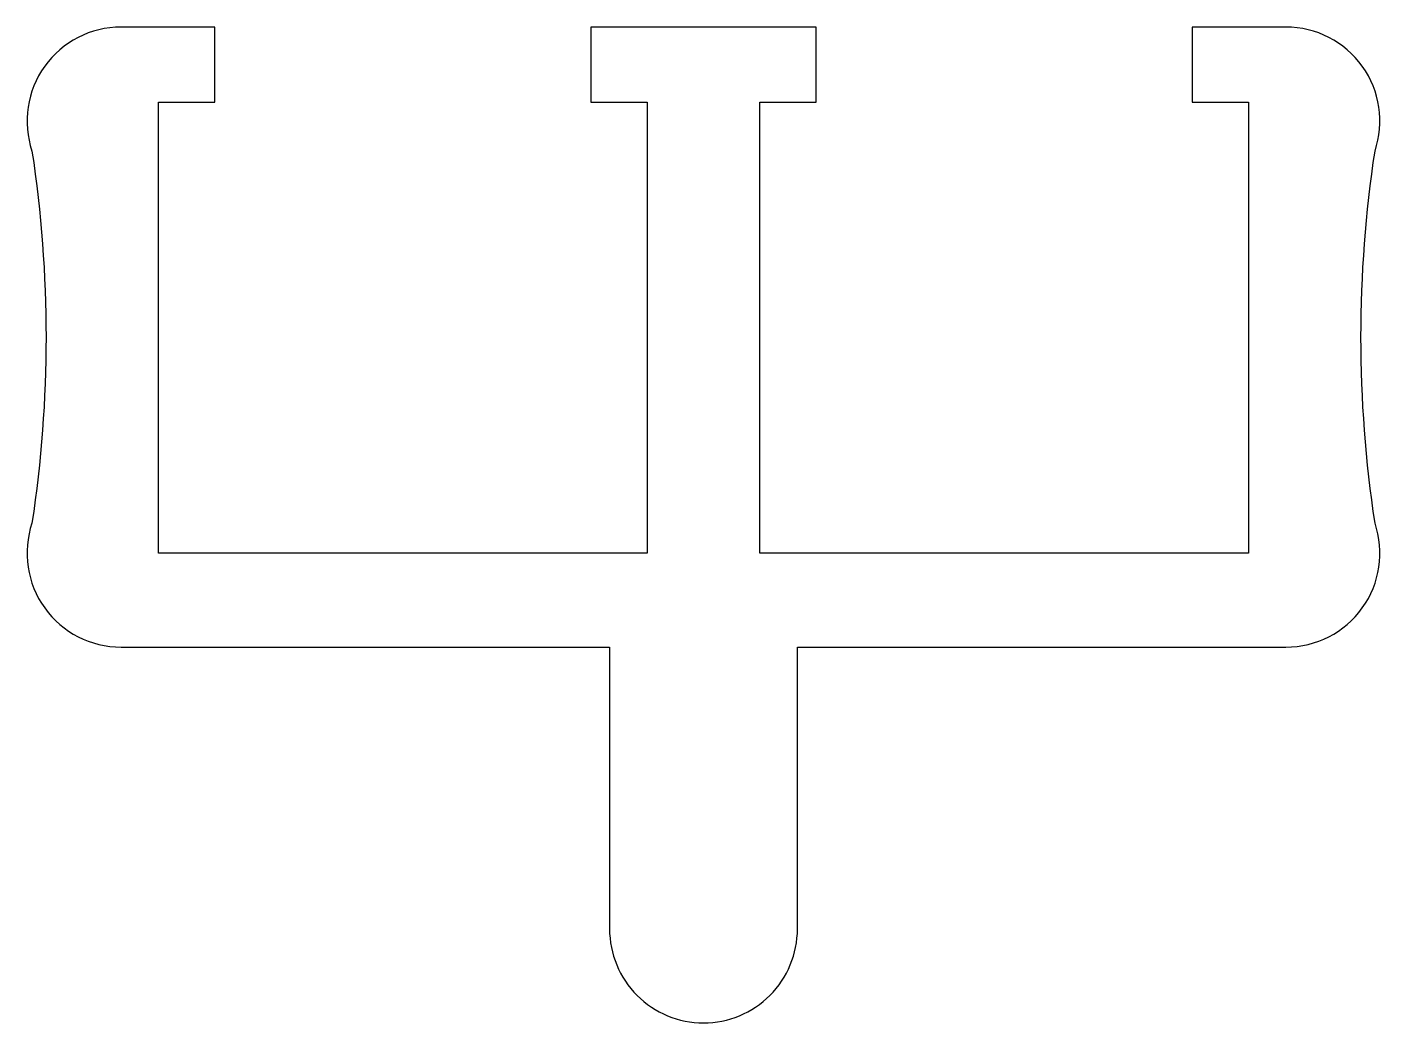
# Model space of a CAD drawing. Extents: x 132.2 to 168.2, y 202.2 to 228.7.
import ezdxf

# ---------------------------------------------------------------- set-up
doc = ezdxf.new("R2010")
doc.units = 0
doc.header["$LTSCALE"] = 15
doc.layers.add('ANA', color=220, linetype='CONTINUOUS')

msp = doc.modelspace()

# ---------------------------------------------------------------- linework, layer by layer
at = {"layer": 'ANA', "color": 0}
msp.add_lwpolyline([(153.186, 226.673), (153.186, 228.673), (150.186, 228.673), (147.186, 228.673), (147.186, 226.673), (148.686, 226.673), (148.686, 214.673), (135.686, 214.673), (135.686, 226.673), (137.186, 226.673), (137.186, 228.673), (134.686, 228.673, 0.513167), (132.317, 225.373, -0.075428), (132.317, 215.473, 0.513166), (134.686, 212.173), (147.686, 212.173), (147.686, 204.673, 0.414214), (150.186, 202.173, 0.414214), (152.686, 204.673), (152.686, 212.173), (165.686, 212.173, 0.513166), (168.055, 215.473, -0.075428), (168.055, 225.373, 0.513167), (165.686, 228.673), (163.186, 228.673), (163.186, 226.673), (164.686, 226.673), (164.686, 214.673), (151.686, 214.673), (151.686, 226.673)], format="xyb", close=True, dxfattribs=at)

doc.saveas('drawing.dxf')
